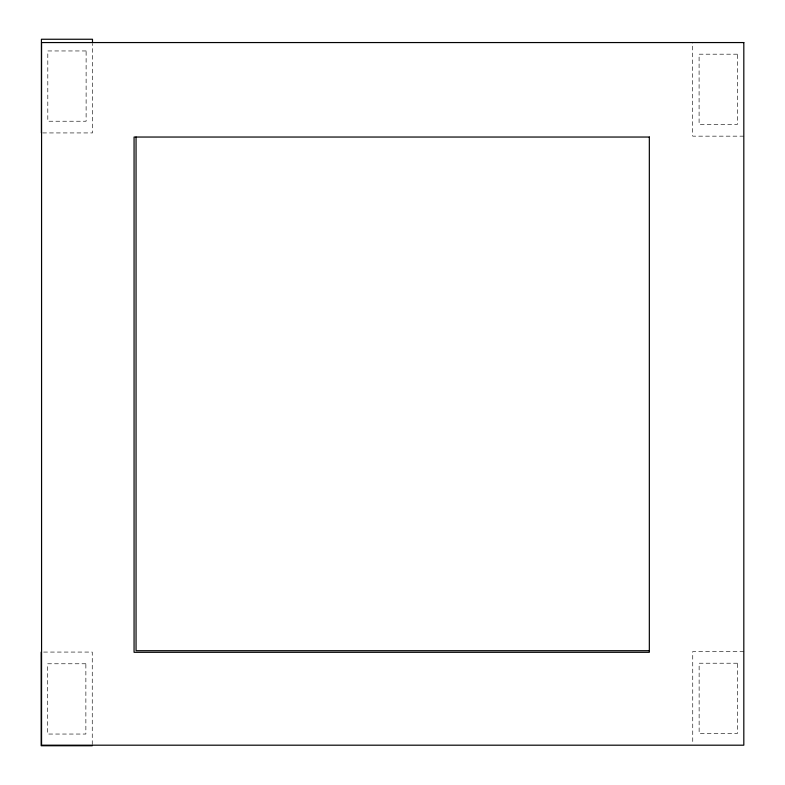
<?xml version="1.0" encoding="UTF-8"?>
<svg xmlns="http://www.w3.org/2000/svg" width="785" height="785" viewBox="0 0 785 785"><rect width="100%" height="100%" fill="white"/><g stroke="black" fill="none" stroke-linecap="round" stroke-linejoin="round"><path stroke-width="0.59" stroke-dasharray="3.92 2.94" d="M42.635 132.93L92.493 132.93L92.493 44.117M743.778 136.158L692.704 136.158L692.704 42.468M743.817 651.511L692.743 651.511L692.743 743.974M43.617 652.07L92.257 652.07L92.257 745.75M86.115 50.956L47.806 50.956L47.806 121.224L86.115 121.224L86.115 50.956M737.4 54.185L699.092 54.185L699.092 124.442L737.4 124.442L737.4 54.185M737.429 663.217L699.131 663.217L699.131 733.484L737.429 733.484L737.429 663.217M85.869 663.776L47.571 663.776L47.571 734.044L85.869 734.044L85.869 663.776"/><path stroke-width="1.18" d="M649.332 650.706L136.05 650.706L136.05 137.041M92.257 745.75L41.183 745.75L41.183 652.07M92.493 42.9L92.493 39.25L41.419 39.25L41.419 132.93M743.817 42.557L41.566 42.557L41.566 745.191L743.817 745.191L743.817 42.557M649.332 137.041L134.068 137.041L134.068 652.306L649.332 652.306L649.332 137.041"/></g></svg>
